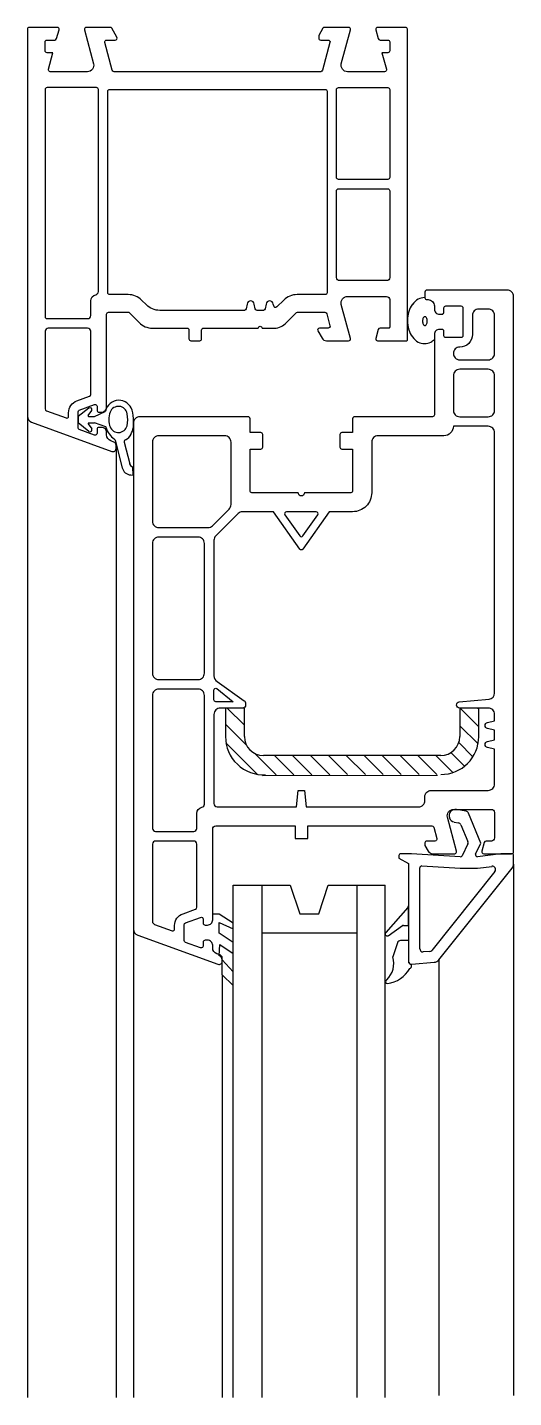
# Model space of a CAD drawing. Header units: inches. Extents: x 5 to 4439, y 354 to 1460.
# Drawn here: x 791.3 to 868.1, y 993 to 1209.4 of the extents above; entities that cross this region are included whole.
import ezdxf

# ---------------------------------------------------------------- set-up
doc = ezdxf.new("R2010")
doc.units = ezdxf.units.IN
doc.header["$MEASUREMENT"] = 0
for name, color, linetype in [('FINE', 70, 'Continuous'), ('MED', 32, 'Continuous'), ('THIN', 151, 'Continuous')]:
    doc.layers.add(name, color=color, linetype=linetype)

# ---------------------------------------------------------------- blocks, each defined once
blk = doc.blocks.new('DVSIM_HEADER')
at = {"layer": 'FINE'}
for p, q in [((9.72, -60.13), (8, -61.47)), ((9.61, -61.32), (10.16, -60.52)), ((8, -61.47), (8, -62.47)), ((9.72, -63.81), (8, -62.47)), ((9.61, -62.62), (10.16, -63.42)), ((9.7, -61.47), (10.6, -61.47)), ((9.7, -62.47), (10.6, -62.47)), ((10.6, -61.47), (12.28, -60.65)), ((12.36, -63.08), (10.6, -62.47)), ((13.87, -65.2), (14.96, -69.56)), ((15.28, -65.49), (16.15, -68.94)), ((16.31, -70.69), (16.7, -70.72)), ((16.7, -70.72), (16.66, -69.41)), ((31.53, -107.5), (34.26, -110.23)), ((68.3, -107.5), (71.26, -110.46)), ((71.13, -107.5), (71.26, -107.63)), ((31.26, -110.06), (34.62, -113.42)), ((68.26, -110.29), (71.15, -113.17)), ((31.34, -112.97), (36.35, -117.97)), ((35.85, -114.64), (39.25, -118.04)), ((66.86, -114.54), (69, -116.69)), ((68.11, -112.96), (70.34, -115.19)), ((39.03, -115), (42.07, -118.04)), ((41.86, -115), (44.89, -118.03)), ((44.69, -115), (47.72, -118.03)), ((47.52, -115), (50.54, -118.02)), ((50.34, -115), (53.36, -118.02)), ((53.17, -115), (56.19, -118.01)), ((56, -115), (59.01, -118.01)), ((58.83, -115), (61.83, -118)), ((61.66, -115), (64.66, -118)), ((64.49, -115), (67.17, -117.68)), ((32.5, -216.4), (32.5, -135.5)), ((32.5, -135.5), (41.5, -135.5)), ((37, -135.5), (37, -216.4)), ((41.5, -135.5), (43, -140)), ((46, -140), (47.5, -135.5)), ((47.5, -135.5), (56.5, -135.5)), ((52, -135.5), (52, -216.4)), ((56.5, -216.4), (56.5, -135.5)), ((30.25, -140.06), (29.25, -140.06)), ((32.5, -141.5), (30.25, -140.06)), ((43, -140), (46, -140)), ((60.04, -138.99), (56.6, -142.95)), ((60.15, -141.83), (60.15, -138.75)), ((30.3, -141.36), (32.5, -142.39)), ((30.3, -143.07), (30.3, -141.36)), ((56.93, -143.45), (59.23, -141.85)), ((59.35, -141.83), (60.15, -141.83)), ((32.5, -144.54), (30.3, -143.07)), ((30.3, -146.65), (30.38, -144.86)), ((30.38, -144.86), (32.5, -146.27)), ((37, -143), (52, -143)), ((58.44, -144.57), (57.71, -146.8)), ((60.15, -144.23), (58.91, -144.23)), ((32.5, -149.15), (30.75, -147.28)), ((30.75, -149.64), (30.75, -147.45)), ((60.66, -148.2), (60.66, -147.97)), ((30.75, -149.64), (32.5, -151.32))]:
    blk.add_line(p, q, dxfattribs=at)
for centre, radius, start, end in [((63.13, -45.47), 2.91, 119.2723, 143.5372), ((62.69, -44.69), 2.01, 90, 119.2723), ((62.69, -44.69), 2.01, 88.2742, 90), ((64.91, -46.31), 4.91, 162.9814, 180), ((63.82, -45.98), 3.77, 143.5372, 162.9814), ((64.91, -46.31), 4.91, 180, 197.0186), ((63.65, -46.39), 1.27, 167.349, 180), ((63.65, -46.39), 1.27, 180, 192.651), ((63.21, -46.29), 0.817, 151.5468, 167.349), ((63.21, -46.48), 0.817, 192.651, 208.4532), ((62.93, -46.13), 0.499, 127.3934, 151.5468), ((62.93, -46.64), 0.499, 208.4532, 232.6066), ((62.76, -45.91), 0.213, 90, 127.3934), ((62.76, -46.86), 0.213, 232.6066, 270), ((62.76, -45.91), 0.213, 52.6066, 90), ((62.76, -46.86), 0.213, 270, 307.3934), ((62.58, -46.13), 0.499, 28.4532, 52.6066), ((62.58, -46.64), 0.499, 307.3934, 331.5468), ((62.3, -46.29), 0.817, 12.651, 28.4532), ((62.3, -46.48), 0.817, 331.5468, 347.349), ((61.86, -46.39), 1.27, 0, 12.651), ((61.86, -46.39), 1.27, 347.349, 360), ((63.82, -46.65), 3.77, 197.0186, 216.4628), ((63.13, -47.16), 2.91, 216.4628, 240.7277), ((62.69, -47.94), 2.01, 240.7277, 270), ((62.69, -47.94), 2.01, 270, 299.2723), ((62.25, -47.16), 2.91, 299.2723, 313.3955), ((9.9, -60.37), 0.3, 329.5151, 127.9424), ((12.08, -60.43), 0.3, 312.057, 327.7481), ((14.45, -61.06), 2.16, 16.3819, 167.363), ((14.37, -61.24), 1.39, 9.0306, 159.544), ((11.55, -61.97), 5.2, 357.6236, 16.9838), ((9.7, -61.37), 0.1, 149.5151, 270), ((9.7, -62.57), 0.1, 90, 210.4849), ((15.91, -61.94), 3.07, 157.248, 203.7196), ((11.55, -61.97), 4.3, 347.1829, 12.8171), ((13.21, -62.59), 3.56, 325.7588, 6.4875), ((9.9, -63.57), 0.3, 232.0576, 30.4849), ((12.16, -63.3), 0.3, 32.2519, 47.943), ((15.72, -62.21), 3.44, 195.7604, 235.0295), ((14.37, -62.58), 1.41, 200.0054, 345.6625), ((14.73, -63.5), 1.8, 295.4495, 335.8041), ((13.58, -65.27), 0.3, 14.0567, 55.0295), ((15.57, -65.41), 0.3, 104.2206, 194.0567), ((16.81, -68.73), 0.7, 190.2484, 257.1498), ((16.42, -69.19), 1.5, 194.0567, 266.0567), ((59.85, -138.75), 0.3, 309.6841, 360), ((59.35, -142.13), 0.3, 90, 113.7027), ((56.8, -143.18), 0.3, 131.6319, 294.7995), ((58.91, -144.73), 0.5, 90, 161.939), ((30.08, -147.28), 0.67, 0, 70.3462), ((54.19, -147.8), 3.66, 314.033, 15.7625), ((56.22, -146.23), 4.81, 277.6137, 329.7044), ((60.65, -147.47), 0.5, 180, 275), ((60.16, -148.2), 0.5, 294.7923, 0), ((56.85, -150.7), 0.3, 113.9829, 270.278)]:
    blk.add_arc(centre, radius, start, end, dxfattribs=at)
at = {"layer": 'MED'}
for p, q in [((0, -61.42), (0, -216.4)), ((14, -65.97), (14, -216.4)), ((76.75, -132.15), (76.75, -216.07)), ((16.75, -142.42), (16.75, -216.4)), ((30.75, -147.28), (30.75, -147.45)), ((64.94, -147.29), (64.94, -216.07)), ((30.75, -149.64), (30.75, -216.4))]:
    blk.add_line(p, q, dxfattribs=at)
blk.add_lwpolyline([(12.5, -59.97), (12.5, -45.3, -0.414214), (12.8, -45), (16, -45), (17.62, -46.62, 0.198912), (19.74, -47.5), (25.2, -47.5, -0.414214), (25.5, -47.8), (25.5, -49.2, 0.414214), (25.8, -49.5), (27.2, -49.5, 0.414214), (27.5, -49.2), (27.5, -47.8, -0.414214), (27.8, -47.5), (36.45, -47.5, -1), (37.05, -47.5), (39.01, -47.5, 0.220922), (40.88, -46.62), (42.41, -45.09, -0.198912), (42.62, -45), (46.98, -45, -0.339454), (47.27, -45.22), (47.77, -47.12, -0.493145), (47.48, -47.5), (46.12, -47.5, 0.57735), (45.86, -47.95), (46.52, -49.1, 0.267949), (47.21, -49.5), (50.71, -49.5, 0.493145), (51, -49.12), (49.56, -43.76, -0.493145), (50.53, -42.5), (56.7, -42.5, -0.414214), (57.2, -43), (57.2, -47.35, -0.414214), (57.05, -47.5), (55.67, -47.5, 0.339454), (55.38, -47.72), (55, -49.12, 0.493145), (55.29, -49.5), (59.85, -49.5, 0.414214), (60, -49.35), (60, -0.3, 0.414214), (59.7, 0), (55.29, 0, 0.493145), (55, -0.38), (55.38, -1.78, 0.339454), (55.67, -2), (56.9, -2, -0.414214), (57.2, -2.3), (57.2, -3.7, -0.414214), (56.9, -4), (55.97, -4), (56.67, -6.62, -0.493145), (56.38, -7), (50.53, -7, -0.493145), (49.56, -5.74), (51, -0.38, 0.493145), (50.71, 0), (46.92, 0, 0.267949), (46.66, -0.15), (46, -1.3), (46, -1.7, 0.414214), (46.3, -2), (47.48, -2, -0.493145), (47.77, -2.38), (46.6, -6.78, -0.339454), (46.31, -7), (13.69, -7, -0.339454), (13.4, -6.78), (12.23, -2.38, -0.493145), (12.52, -2), (13.88, -2, 0.57735), (14.14, -1.55), (13.34, -0.15, 0.267949), (13.08, 0), (9.29, 0, 0.493145), (9, -0.38), (10.44, -5.74, -0.493145), (9.47, -7), (3.62, -7, -0.493145), (3.33, -6.62), (4.03, -4), (3.1, -4, -0.414214), (2.8, -3.7), (2.8, -2.3, -0.414214), (3.1, -2), (4.33, -2, 0.339454), (4.62, -1.78), (5, -0.38, 0.493145), (4.71, 0), (0.3, 0, 0.414214), (0, -0.3), (0, -61.42, 0.315299), (0.66, -62.36), (13.33, -66.97, 0.520567), (14, -66.5), (14, -65.97, 0.315299), (13.67, -65.5), (13.16, -65.31, -0.315299), (12.5, -64.37), (12.5, -63.97, 0.414214), (11.7, -63.17), (11.3, -63.17, 0.414214), (11, -63.47), (11, -64.1, -0.520567), (10.6, -64.38), (8.2, -63.51, -0.315299), (8, -63.23), (8, -60.72, -0.315299), (8.2, -60.44), (10.6, -59.56, -0.520567), (11, -59.84), (11, -60.47, 0.414214), (11.3, -60.77), (11.7, -60.77, 0.414214), (12.5, -59.97)], format="xyb", dxfattribs=at)
blk.add_lwpolyline([(16.75, -142.42, 0.315299), (17.41, -143.36), (30.08, -147.97, 0.520567), (30.75, -147.5), (30.75, -146.97, 0.315299), (30.42, -146.5), (29.91, -146.31, -0.315299), (29.25, -145.37), (29.25, -144.97, 0.414214), (28.45, -144.17), (28.05, -144.17, 0.414214), (27.75, -144.47), (27.75, -145.1, -0.520567), (27.35, -145.38), (24.95, -144.51, -0.315299), (24.75, -144.22), (24.75, -141.72, -0.315299), (24.95, -141.43), (27.35, -140.56, -0.520567), (27.75, -140.84), (27.75, -141.47, 0.414214), (28.05, -141.77), (28.45, -141.77, 0.414214), (29.25, -140.97), (29.25, -126.6, -0.414214), (29.75, -126.1), (39.49, -126.1), (42.25, -126.1), (42.25, -128.1), (44.25, -128.1), (44.25, -126.1), (59.25, -126.1), (63.85, -126.1, -0.339454), (64.14, -126.32), (64.62, -128.12, -0.493145), (64.33, -128.5), (63.05, -128.5, 0.414214), (62.75, -128.8), (62.75, -129.2), (63.27, -130.1, 0.267949), (63.96, -130.5), (67.46, -130.5, 0.493145), (67.75, -130.12), (66.31, -124.76, -0.493145), (67.28, -123.5), (73.25, -123.5, -0.414214), (73.75, -124), (73.75, -128, -0.414214), (73.25, -128.5), (72.42, -128.5, 0.339454), (72.13, -128.72), (71.75, -130.12, 0.493145), (72.04, -130.5), (76.45, -130.5, 0.414214), (76.75, -130.2), (76.75, -117.64), (76.75, -69.48), (76.75, -42.5, 0.414214), (75.75, -41.5), (63.05, -41.5, 0.414214), (62.75, -41.8), (62.75, -42.7, 0.414214), (63.05, -43), (63.25, -43, -0.414214), (64.25, -44), (64.25, -44.5, 0.414214), (65.05, -45.3), (65.45, -45.3, 0.414214), (65.75, -45), (65.75, -44.3, -0.414214), (66.05, -44), (68.45, -44, -0.414214), (68.75, -44.3), (68.75, -48.7, -0.414214), (68.45, -49), (66.05, -49, -0.414214), (65.75, -48.7), (65.75, -48, 0.414214), (65.45, -47.7), (65.05, -47.7, 0.414214), (64.25, -48.5), (64.25, -61.2, -0.414214), (63.95, -61.5), (57.95, -61.5), (57.51, -61.5), (51.65, -61.5, 0.414214), (51.35, -61.8), (51.35, -64), (49.65, -64, 0.414214), (49.35, -64.3), (49.35, -66.3, 0.414214), (49.65, -66.6), (51.35, -66.6), (51.35, -73.2, -0.414214), (51.05, -73.5), (43.75, -73.5, -1), (42.75, -73.5), (35.45, -73.5, -0.414214), (35.15, -73.2), (35.15, -66.6), (36.85, -66.6, 0.414214), (37.15, -66.3), (37.15, -64.3, 0.414214), (36.85, -64), (35.15, -64), (35.15, -61.8, 0.414214), (34.85, -61.5), (29.53, -61.5), (17.75, -61.5, 0.414214), (16.75, -62.5), (16.75, -120.59)], format="xyb", close=True, dxfattribs=at)
at = {"layer": 'THIN'}
for p, q in [((34.26, -107.5), (31.26, -107.5)), ((31.26, -107.5), (31.26, -112)), ((34.26, -112), (34.26, -107.5)), ((71.26, -107.5), (68.26, -107.5)), ((68.26, -107.5), (68.26, -112)), ((71.26, -112), (71.26, -107.5)), ((65.26, -115), (37.26, -115)), ((37.09, -118.16), (64.75, -118.12)), ((67.38, -125.5), (68.07, -125.62)), ((69.26, -123.81), (67.75, -123.53)), ((71.58, -128.82), (69.63, -124.11)), ((68.44, -125.92), (69.53, -128.56)), ((69.52, -128.97), (68.63, -130.83)), ((70.76, -130.56), (71.58, -128.82)), ((58.65, -130.8), (58.65, -131.2)), ((58.65, -131.2), (60.15, -132.07)), ((60.65, -130.5), (58.95, -130.5)), ((68.34, -131), (60.65, -130.5)), ((74.75, -130.5), (71.07, -130.98)), ((76.45, -130.5), (74.75, -130.5)), ((76.75, -132.15), (76.75, -130.8)), ((60.15, -132.07), (60.15, -147.47)), ((61.95, -145.51), (61.95, -132.73)), ((62.27, -132.43), (68.33, -132.8)), ((73.8, -133.31), (63.84, -145.77)), ((64.94, -147.29), (76.53, -132.77)), ((68.35, -132.8), (71.02, -132.8)), ((71.06, -132.8), (73.35, -132.5)), ((63.48, -145.96), (62.49, -146)), ((60.69, -147.97), (64.24, -147.66))]:
    blk.add_line(p, q, dxfattribs=at)
for points in [[(10.9, -9.5), (3.1, -9.5, 0.414214), (2.8, -9.8), (2.8, -45.7, 0.414214), (3.1, -46), (9.5, -46, 0.414214), (10, -45.5), (10, -43.2, -0.356394), (10.8, -42.22, 0.356394), (11.2, -41.73), (11.2, -9.8, 0.414214)], [(49.1, -9.5), (56.9, -9.5, -0.414214), (57.2, -9.8), (57.2, -23.7, -0.414214), (56.9, -24), (49.1, -24, -0.414214), (48.8, -23.7), (48.8, -9.8, -0.414214)], [(57.2, -39.5, -0.414214), (56.7, -40), (49.3, -40, -0.414214), (48.8, -39.5), (48.8, -25.8, -0.414214), (49.1, -25.5), (56.9, -25.5, -0.414214), (57.2, -25.8), (57.2, -39.5)], [(73.75, -45.5, 0.414214), (72.75, -44.5), (71.25, -44.5, 0.414214), (70.25, -45.5), (70.25, -48.5, -0.414214), (68.25, -50.5, 0.414214), (67.25, -51.5, 0.414214), (68.25, -52.5), (72.75, -52.5, 0.414214), (73.75, -51.5)], [(2.8, -48), (2.8, -60.27, 0.315299), (3, -60.55), (6.1, -61.68, 0.520567), (6.5, -61.4), (6.5, -60.86, -0.315299), (7.82, -58.98), (9.8, -58.26, 0.315299), (10, -57.97), (10, -48, 0.414214), (9.5, -47.5), (3.3, -47.5, 0.414214)], [(73.75, -55, 0.414214), (72.75, -54), (68.25, -54, 0.414214), (67.25, -55), (67.25, -60.5, 0.414214), (68.25, -61.5), (72.75, -61.5, 0.414214), (73.75, -60.5)], [(19.75, -78, 0.414214), (20.75, -79), (28.51, -79, 0.198912), (29.22, -78.71), (31.86, -76.07, 0.198912), (32.15, -75.36), (32.15, -65.5, 0.414214), (31.15, -64.5), (29.53, -64.5), (20.75, -64.5, 0.414214), (19.75, -65.5)], [(67.25, -63, -0.413412), (65.75, -64.5), (55.35, -64.5, 0.414214), (54.35, -65.5), (54.35, -73.5, -0.414214), (51.35, -76.5), (47.65, -76.5), (43.5, -82.4, -0.518954), (43, -82.4), (38.85, -76.5), (33.96, -76.5, 0.198912), (33.26, -76.79), (29.74, -80.31, 0.198912), (29.45, -81.01), (29.45, -102.42, 0.266737), (29.95, -103.29), (34.2, -106.35, -0.266737), (34.45, -106.79), (34.45, -107, -0.41424), (33.95, -107.5), (30.45, -107.5, 0.41424), (29.45, -108.5), (29.45, -122.6, 0.414214), (29.95, -123.1), (42.5, -123.1), (42.73, -120.5), (43.77, -120.5), (44, -123.1), (61.75, -123.1, 0.414214), (62.75, -122.1), (62.75, -121.5, -0.414214), (63.75, -120.5), (72.75, -120.5, 0.414214), (73.75, -119.5), (73.75, -114), (72.64, -113.74, -0.791288), (72.64, -112.77), (73.75, -112.5), (73.75, -111), (72.64, -110.74, -0.791288), (72.64, -109.77), (73.75, -109.5), (73.75, -108.5, 0.41424), (72.75, -107.5), (68.25, -107.5), (68.25, -107.5, -0.932064), (68.18, -106.51), (72.89, -106.12, 0.37361), (73.75, -105.13), (73.75, -64, 0.414214), (72.75, -63), (67.26, -63)], [(43, -80.32, 0.518954), (43.5, -80.32), (45.85, -76.97, 0.607684), (45.6, -76.5), (40.9, -76.5, 0.607684), (40.65, -76.97)], [(26.95, -103, 0.414214), (27.95, -102), (27.95, -81.5, 0.414214), (26.95, -80.5), (20.75, -80.5, 0.414214), (19.75, -81.5), (19.75, -102, 0.414214), (20.75, -103)], [(19.75, -120.59), (19.75, -126.5, 0.414214), (20.25, -127), (26.25, -127, 0.414214), (26.75, -126.5), (26.75, -124.15, -0.356394), (27.55, -123.17, 0.356394), (27.95, -122.68), (27.95, -120.59), (27.95, -105.5, 0.414214), (26.95, -104.5), (20.75, -104.5, 0.414214), (19.75, -105.5)], [(29.45, -106.2), (29.45, -104.68, -0.57886), (29.9, -104.42), (32.47, -106.5), (29.75, -106.5, -0.414187)], [(19.75, -141.2, 0.315299), (20.08, -141.67), (22.85, -142.68, 0.520567), (23.25, -142.4), (23.25, -141.86, -0.315299), (24.57, -139.98), (26.55, -139.25, 0.315299), (26.75, -138.97), (26.75, -129, 0.414214), (26.25, -128.5), (20.25, -128.5, 0.414214), (19.75, -129)]]:
    blk.add_lwpolyline(points, format="xyb", close=True, dxfattribs=at)
blk.add_lwpolyline([(47.3, -41.9, -0.414214), (47, -42.2), (42.58, -42.2, 0.198912), (40.46, -43.08), (39.38, -44.16, -0.606815), (38.88, -44), (38.82, -43.69, 0.8391), (37.68, -43.69), (37.54, -44.45, -0.36397), (37.25, -44.7), (36.25, -44.7, -0.36397), (35.96, -44.45), (35.82, -43.69, 0.8391), (34.68, -43.69), (34.54, -44.45, -0.36397), (34.25, -44.7), (20.9, -44.7, -0.198912), (18.78, -43.82), (18.04, -43.08, 0.198912), (15.92, -42.2), (13, -42.2, -0.414214), (12.7, -41.9), (12.7, -10.1, -0.414214), (13, -9.8), (47, -9.8, -0.414214), (47.3, -10.1), (47.3, -41.9)], format="xyb", dxfattribs=at)
for centre, radius, start, end in [((37.32, -112), 6.05, 180, 272.7198), ((37.26, -112), 3, 180, 270), ((65.25, -111.99), 6.01, 270.0957, 359.9043), ((65.26, -112), 3, 270, 0), ((67.56, -124.51), 1, 79.5132, 259.5135), ((69.17, -124.3), 0.5, 22.5133, 79.5133), ((67.97, -126.12), 0.5, 22.5133, 79.5133), ((69.07, -128.75), 0.5, 334.5133, 22.5133), ((58.95, -130.8), 0.3, 90, 180), ((68.36, -130.7), 0.3, 266.3148, 334.5133), ((71.03, -130.68), 0.3, 154.5133, 277.4504), ((76.45, -130.8), 0.3, 0, 90), ((62.25, -132.73), 0.3, 85.7073, 180), ((68.35, -132.5), 0.3, 265.7073, 270), ((71.02, -132.5), 0.3, 270, 277.4504), ((73.41, -132.99), 0.5, 321.3802, 97.4504), ((75.75, -132.15), 1, 321.3802, 360), ((62.45, -145.51), 0.5, 180, 275), ((63.45, -145.46), 0.5, 272.6696, 321.3802), ((60.65, -147.47), 0.5, 180, 271.4797), ((64.16, -146.66), 1, 275, 321.3802)]:
    blk.add_arc(centre, radius, start, end, dxfattribs=at)

msp = doc.modelspace()

# ---------------------------------------------------------------- block references
msp.add_blockref('DVSIM_HEADER', (791.32, 1209.37))

doc.saveas('drawing.dxf')
